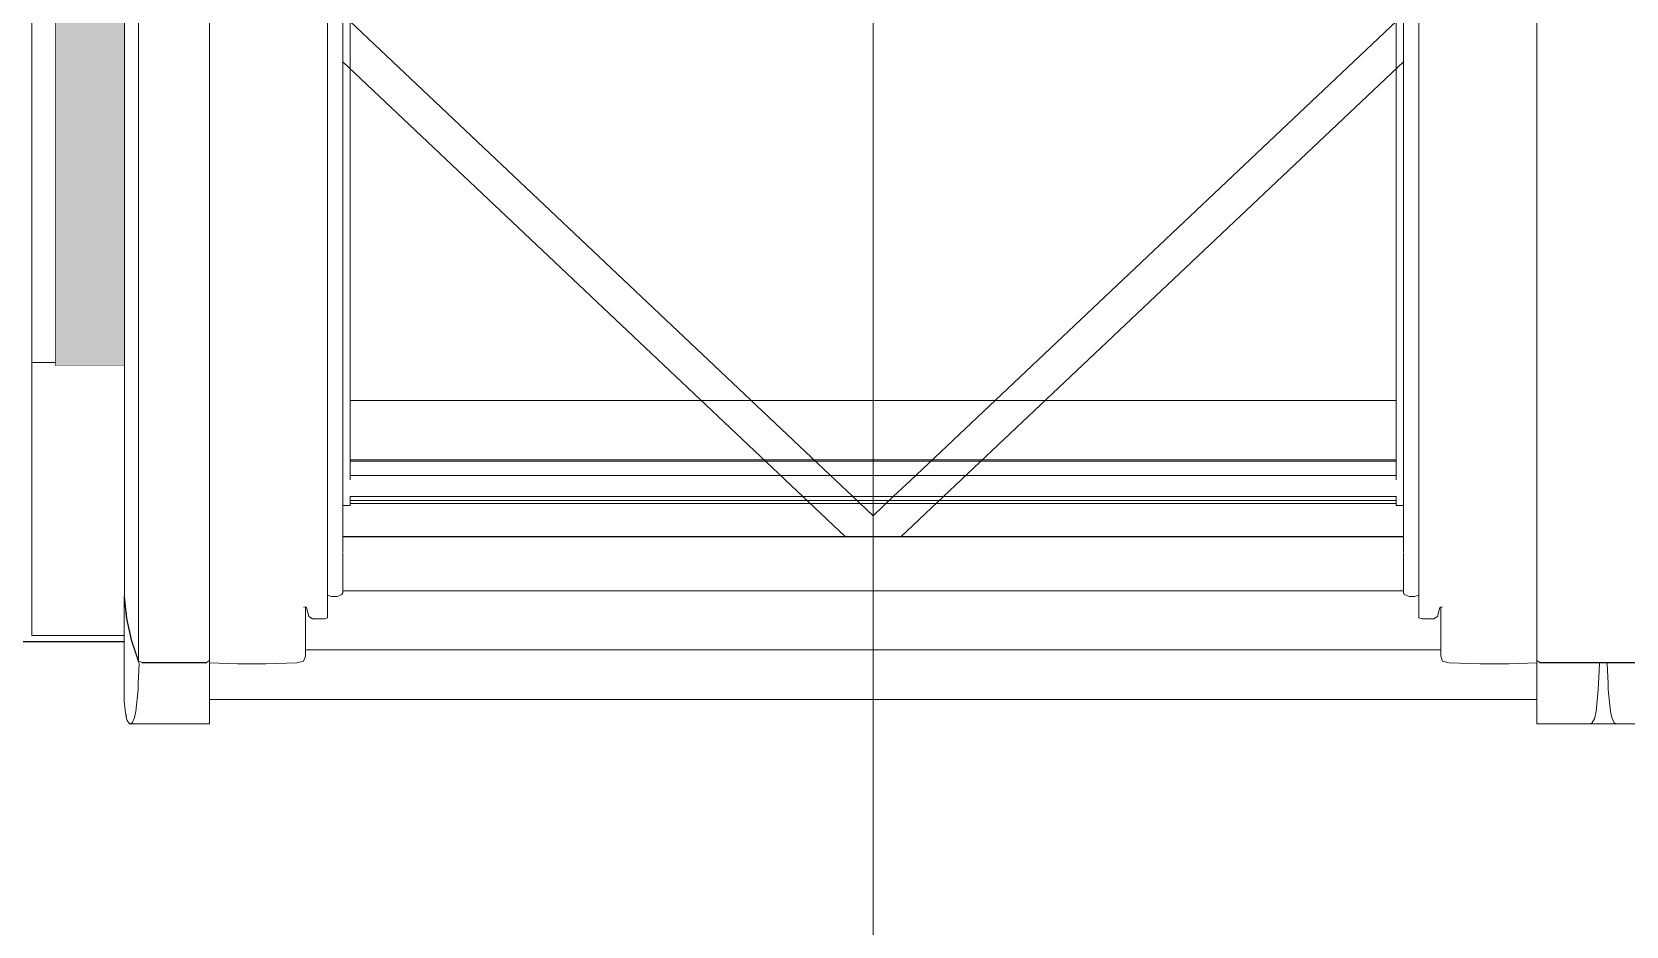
# Model space of a CAD drawing. Header units: metres. Extents: x -208 to 1512, y -277 to 123.
# Drawn here: x 13.745 to 14.651, y -15.162 to -14.654 of the extents above; entities that cross this region are included whole.
import ezdxf

# ---------------------------------------------------------------- set-up
doc = ezdxf.new("R2010")
doc.units = ezdxf.units.M
doc.header["$MEASUREMENT"] = 0
doc.linetypes.add('Baufluchtlinie', pattern=[2.6, 1.6, -1])
doc.linetypes.add('Wipeout_Contour', pattern=[1, 0, -1])
doc.layers.add('325 Dachfenster', color=7, linetype='Continuous')
doc.layers.add('Neubau_840 Baulinien', color=7, linetype='Continuous')

# ---------------------------------------------------------------- blocks, each defined once
blk = doc.blocks.new('DF Marker 27[478]_4', base_point=(14.22315, -14.94126))
at = {"layer": '325 Dachfenster', "color": 7, "linetype": 'Continuous', "lineweight": 13}
blk.add_line((14.22315, -18.69751), (14.22315, -13.04971), dxfattribs=at)
blk = doc.blocks.new('VELUX SlopeRoofBundle[20]_4')
at = {"color": 254, "linetype": 'Wipeout_Contour', "lineweight": 0, "ltscale": 80.21377}
blk.add_wipeout([(13.745, -14.32091), (13.745, -14.84205), (13.75815, -14.84205), (13.75815, -14.32091)], dxfattribs=at).dxf.layer = '325 Dachfenster'
at = {"color": 254, "linetype": 'Wipeout_Contour', "lineweight": 0, "ltscale": 100.04271}
blk.add_wipeout([(13.79765, -14.97514), (13.79895, -14.98739), (13.79895, -14.4161), (13.79875, -14.4152), (13.79765, -14.40484)], dxfattribs=at).dxf.layer = '325 Dachfenster'
at = {"color": 254, "linetype": 'Wipeout_Contour', "lineweight": 0, "ltscale": 83.046982}
blk.add_wipeout([(14.60205, -14.44058), (14.60205, -15.01247), (14.63745, -15.01247), (14.63745, -14.44058)], dxfattribs=at).dxf.layer = '325 Dachfenster'
at = {"color": 254, "linetype": 'Wipeout_Contour', "lineweight": 0, "ltscale": 81.076021}
blk.add_wipeout([(13.91535, -14.46976), (13.91535, -14.97491), (13.91845, -14.97484), (13.91845, -14.46976)], dxfattribs=at).dxf.layer = '325 Dachfenster'
at = {"color": 254, "linetype": 'Wipeout_Contour', "lineweight": 0, "ltscale": 168.644077}
blk.add_wipeout([(14.52455, -14.46976), (14.52455, -14.94961), (14.52465, -14.94988), (14.52465, -14.97173), (14.52455, -14.97173), (14.52455, -14.97286), (14.52505, -14.97371), (14.52505, -14.46976)], dxfattribs=at).dxf.layer = '325 Dachfenster'
at = {"color": 254, "linetype": 'Wipeout_Contour', "lineweight": 0, "ltscale": 83.092788}
blk.add_wipeout([(14.54885, -14.65254), (14.54685, -14.64738), (14.54685, -14.9811), (14.54885, -14.98626)], dxfattribs=at).dxf.layer = '325 Dachfenster'
at = {"color": 254, "linetype": 'Wipeout_Contour', "lineweight": 0, "ltscale": 81.274732}
blk.add_wipeout([(13.87805, -14.65417), (13.87805, -14.98789), (13.89565, -14.98732), (13.89565, -14.6536)], dxfattribs=at).dxf.layer = '325 Dachfenster'
at = {"color": 254, "linetype": 'Wipeout_Contour', "lineweight": 0, "ltscale": 82.830905}
blk.add_wipeout([(13.84595, -15.03311), (13.84595, -15.03339), (14.60035, -15.03339), (14.60035, -15.03311)], dxfattribs=at).dxf.layer = '325 Dachfenster'
at = {"color": 254, "linetype": 'Wipeout_Contour', "lineweight": 0, "ltscale": 83.941914}
blk.add_wipeout([(14.63411, -15.04027), (14.60035, -15.04027), (14.60035, -15.04449), (14.63315, -15.04449)], dxfattribs=at).dxf.layer = '325 Dachfenster'
at = {"color": 254, "linetype": 'Wipeout_Contour', "lineweight": 0, "ltscale": 100.040161}
blk.add_wipeout([(13.79895, -14.4161), (13.79895, -14.98739), (13.80165, -14.99956), (13.80165, -14.42797), (13.80145, -14.42737)], dxfattribs=at).dxf.layer = '325 Dachfenster'
at = {"color": 254, "linetype": 'Wipeout_Contour', "lineweight": 0, "ltscale": 82.991448}
blk.add_wipeout([(14.60035, -14.44058), (14.60035, -15.01121), (14.60205, -15.01247), (14.60205, -14.44058)], dxfattribs=at).dxf.layer = '325 Dachfenster'
at = {"color": 254, "linetype": 'Wipeout_Contour', "lineweight": 0, "ltscale": 83.148773}
blk.add_wipeout([(14.63745, -14.44058), (14.63745, -15.01247), (14.67425, -15.01247), (14.67425, -14.44058)], dxfattribs=at).dxf.layer = '325 Dachfenster'
at = {"color": 254, "linetype": 'Wipeout_Contour', "lineweight": 0, "ltscale": 81.081649}
blk.add_wipeout([(13.91845, -14.46976), (13.91845, -14.97484), (13.92125, -14.97371), (13.92125, -14.46976)], dxfattribs=at).dxf.layer = '325 Dachfenster'
at = {"color": 254, "linetype": 'Wipeout_Contour', "lineweight": 0, "ltscale": 82.766869}
blk.add_wipeout([(14.52505, -14.46976), (14.52505, -14.97371), (14.52785, -14.97484), (14.52785, -14.46976)], dxfattribs=at).dxf.layer = '325 Dachfenster'
at = {"color": 254, "linetype": 'Wipeout_Contour', "lineweight": 0, "ltscale": 81.293983}
blk.add_wipeout([(13.89745, -14.65254), (13.89745, -14.98626), (13.89945, -14.9811), (13.89945, -14.64738)], dxfattribs=at).dxf.layer = '325 Dachfenster'
at = {"color": 254, "linetype": 'Wipeout_Contour', "lineweight": 0, "ltscale": 83.088064}
blk.add_wipeout([(14.54185, -14.65389), (14.54185, -14.98757), (14.54395, -14.9863), (14.54395, -14.65261)], dxfattribs=at).dxf.layer = '325 Dachfenster'
at = {"color": 254, "linetype": 'Wipeout_Contour', "lineweight": 0, "ltscale": 82.824025}
blk.add_wipeout([(13.84595, -15.02858), (13.84595, -15.03311), (14.60035, -15.03311), (14.60035, -15.02858)], dxfattribs=at).dxf.layer = '325 Dachfenster'
at = {"color": 254, "linetype": 'Wipeout_Contour', "lineweight": 0, "ltscale": 104.365592}
blk.add_wipeout([(14.60035, -15.04683), (14.60035, -15.04719), (14.63045, -15.04719), (14.63145, -15.04689), (14.63174, -15.04683)], dxfattribs=at).dxf.layer = '325 Dachfenster'
at = {"color": 254, "linetype": 'Wipeout_Contour', "lineweight": 0, "ltscale": 100.079381}
blk.add_wipeout([(13.80165, -14.42797), (13.80165, -14.99956), (13.80565, -15.01151), (13.80565, -14.43984), (13.80545, -14.43932)], dxfattribs=at).dxf.layer = '325 Dachfenster'
at = {"color": 254, "linetype": 'Wipeout_Contour', "lineweight": 0, "ltscale": 81.066756}
blk.add_wipeout([(13.91295, -14.97409), (13.91535, -14.97491), (13.91535, -14.46976), (13.91295, -14.46976)], dxfattribs=at).dxf.layer = '325 Dachfenster'
at = {"color": 254, "linetype": 'Wipeout_Contour', "lineweight": 0, "ltscale": 163.166529}
blk.add_wipeout([(13.92125, -14.46976), (13.92125, -14.97371), (13.92175, -14.97286), (13.92175, -14.97173), (13.92165, -14.97173), (13.92165, -14.94988), (13.92175, -14.94961), (13.92175, -14.46976)], dxfattribs=at).dxf.layer = '325 Dachfenster'
at = {"color": 254, "linetype": 'Wipeout_Contour', "lineweight": 0, "ltscale": 82.777533}
blk.add_wipeout([(14.52785, -14.46976), (14.52785, -14.97484), (14.53095, -14.97491), (14.53095, -14.46976)], dxfattribs=at).dxf.layer = '325 Dachfenster'
at = {"color": 254, "linetype": 'Wipeout_Contour', "lineweight": 0, "ltscale": 83.083085}
blk.add_wipeout([(14.54525, -14.64745), (14.54395, -14.65261), (14.54395, -14.9863), (14.54525, -14.98114)], dxfattribs=at).dxf.layer = '325 Dachfenster'
at = {"color": 254, "linetype": 'Wipeout_Contour', "lineweight": 0, "ltscale": 81.298423}
blk.add_wipeout([(13.89565, -14.6536), (13.89565, -14.98732), (13.89745, -14.98626), (13.89745, -14.65254)], dxfattribs=at).dxf.layer = '325 Dachfenster'
at = {"color": 254, "linetype": 'Wipeout_Contour', "lineweight": 0, "ltscale": 82.809186}
blk.add_wipeout([(14.60035, -15.02462), (13.84595, -15.02462), (13.84595, -15.02689), (14.60035, -15.02689)], dxfattribs=at).dxf.layer = '325 Dachfenster'
at = {"color": 254, "linetype": 'Wipeout_Contour', "lineweight": 0, "ltscale": 120.506495}
blk.add_wipeout([(13.80565, -14.43984), (13.80565, -15.01151), (13.80745, -15.01247), (13.80745, -14.44058), (13.80598, -14.44058), (13.8059, -14.4405)], dxfattribs=at).dxf.layer = '325 Dachfenster'
at = {"color": 254, "linetype": 'Wipeout_Contour', "lineweight": 0, "ltscale": 82.783595}
blk.add_wipeout([(14.53095, -14.46976), (14.53095, -14.97491), (14.53335, -14.97409), (14.53335, -14.46976)], dxfattribs=at).dxf.layer = '325 Dachfenster'
at = {"color": 254, "linetype": 'Wipeout_Contour', "lineweight": 0, "ltscale": 81.342177}
blk.add_wipeout([(13.91105, -14.98757), (13.91295, -14.98708), (13.91295, -14.65339), (13.91105, -14.65389)], dxfattribs=at).dxf.layer = '325 Dachfenster'
at = {"color": 254, "linetype": 'Wipeout_Contour', "lineweight": 0, "ltscale": 62.002702}
blk.add_wipeout([(13.92175, -14.67124), (13.92175, -14.9409), (14.20727, -14.9409)], dxfattribs=at).dxf.layer = '325 Dachfenster'
at = {"color": 254, "linetype": 'Wipeout_Contour', "lineweight": 0, "ltscale": 161.9582}
blk.add_wipeout([(13.745, -14.84205), (13.745, -14.99705), (13.79745, -14.99705), (13.79745, -14.97514), (13.79765, -14.975), (13.79765, -14.84386), (13.75815, -14.84386), (13.75815, -14.84205)], dxfattribs=at).dxf.layer = '325 Dachfenster'
at = {"color": 254, "linetype": 'Wipeout_Contour', "lineweight": 0, "ltscale": 82.645828}
blk.add_wipeout([(13.92165, -14.97173), (14.52465, -14.97173), (14.52465, -14.97152), (13.92165, -14.97152)], dxfattribs=at).dxf.layer = '325 Dachfenster'
at = {"color": 254, "linetype": 'Wipeout_Contour', "lineweight": 0, "ltscale": 82.814922}
blk.add_wipeout([(13.84595, -15.02689), (13.84595, -15.02858), (14.60035, -15.02858), (14.60035, -15.02689)], dxfattribs=at).dxf.layer = '325 Dachfenster'
at = {"layer": '325 Dachfenster', "linetype": 'Continuous', "lineweight": 0, "flags": 128}
for points in [[(13.745, -14.32091), (13.745, -14.84205)], [(13.745, -14.84205), (13.75815, -14.84205)], [(13.745, -14.84205), (13.745, -14.99705)]]:
    blk.add_lwpolyline(points, dxfattribs=at)
at = {"color": 254, "linetype": 'Wipeout_Contour', "lineweight": 0, "ltscale": 80.842062}
blk.add_wipeout([(13.80745, -14.44058), (13.80745, -15.01247), (13.84425, -15.01247), (13.84425, -14.44058)], dxfattribs=at).dxf.layer = '325 Dachfenster'
at = {"color": 254, "linetype": 'Wipeout_Contour', "lineweight": 0, "ltscale": 163.29552}
blk.add_wipeout([(13.92175, -14.6465), (13.92175, -14.67124), (14.20727, -14.9409), (14.23902, -14.9409), (14.52455, -14.67124), (14.52455, -14.6465), (14.33741, -14.46976), (14.10889, -14.46976)], dxfattribs=at).dxf.layer = '325 Dachfenster'
at = {"color": 254, "linetype": 'Wipeout_Contour', "lineweight": 0, "ltscale": 81.331693}
blk.add_wipeout([(13.90445, -14.98757), (13.91105, -14.98757), (13.91105, -14.65389), (13.90445, -14.65389)], dxfattribs=at).dxf.layer = '325 Dachfenster'
at = {"color": 254, "linetype": 'Wipeout_Contour', "lineweight": 0, "ltscale": 83.07799}
blk.add_wipeout([(14.53525, -14.65389), (14.53525, -14.98757), (14.54185, -14.98757), (14.54185, -14.65389)], dxfattribs=at).dxf.layer = '325 Dachfenster'
at = {"color": 254, "linetype": 'Wipeout_Contour', "lineweight": 0, "ltscale": 82.630402}
blk.add_wipeout([(13.92165, -14.97152), (14.52465, -14.97152), (14.52465, -14.96091), (13.92165, -14.96091)], dxfattribs=at).dxf.layer = '325 Dachfenster'
at = {"color": 254, "linetype": 'Wipeout_Contour', "lineweight": 0, "ltscale": 102.297392}
blk.add_wipeout([(13.79745, -14.97514), (13.79745, -15.03456), (13.79821, -15.04105), (13.79875, -15.04422), (13.79875, -14.98739)], dxfattribs=at).dxf.layer = '325 Dachfenster'
at = {"layer": '325 Dachfenster', "linetype": 'Continuous', "lineweight": 0, "flags": 128}
for points in [[(13.92585, -14.90873), (13.92585, -14.46976)], [(14.22315, -14.92902), (14.21169, -14.9182), (14.20196, -14.90901), (13.92571, -14.64812)], [(13.92175, -14.92315), (13.92565, -14.92315)], [(13.92565, -14.92315), (13.92585, -14.92294)], [(13.92585, -14.92294), (13.92585, -14.9182)]]:
    blk.add_lwpolyline(points, dxfattribs=at)
at = {"color": 254, "linetype": 'Wipeout_Contour', "lineweight": 0, "ltscale": 80.891298}
blk.add_wipeout([(13.84425, -14.44058), (13.84425, -15.01247), (13.84595, -15.01121), (13.84595, -14.44058)], dxfattribs=at).dxf.layer = '325 Dachfenster'
at = {"color": 254, "linetype": 'Wipeout_Contour', "lineweight": 0, "ltscale": 81.292898}
blk.add_wipeout([(13.90025, -14.64717), (13.90025, -14.98085), (13.90105, -14.98114), (13.90105, -14.64745)], dxfattribs=at).dxf.layer = '325 Dachfenster'
at = {"color": 254, "linetype": 'Wipeout_Contour', "lineweight": 0, "ltscale": 83.078932}
blk.add_wipeout([(14.54605, -14.64717), (14.54525, -14.64745), (14.54525, -14.98114), (14.54605, -14.98085)], dxfattribs=at).dxf.layer = '325 Dachfenster'
at = {"color": 254, "linetype": 'Wipeout_Contour', "lineweight": 0, "ltscale": 83.065271}
blk.add_wipeout([(14.53525, -14.65389), (14.53335, -14.65339), (14.53335, -14.98708), (14.53525, -14.98757)], dxfattribs=at).dxf.layer = '325 Dachfenster'
at = {"color": 254, "linetype": 'Wipeout_Contour', "lineweight": 0, "ltscale": 62.150549}
blk.add_wipeout([(14.52455, -14.67124), (14.23902, -14.9409), (14.52455, -14.9409)], dxfattribs=at).dxf.layer = '325 Dachfenster'
at = {"color": 254, "linetype": 'Wipeout_Contour', "lineweight": 0, "ltscale": 82.608631}
blk.add_wipeout([(13.92165, -14.9566), (13.92165, -14.96091), (14.52465, -14.96091), (14.52465, -14.9566)], dxfattribs=at).dxf.layer = '325 Dachfenster'
at = {"color": 254, "linetype": 'Wipeout_Contour', "lineweight": 0, "ltscale": 81.128378}
blk.add_wipeout([(13.80545, -15.01151), (13.80545, -15.02455), (13.80595, -15.01304), (13.80587, -15.01262)], dxfattribs=at).dxf.layer = '325 Dachfenster'
at = {"layer": '325 Dachfenster', "linetype": 'Continuous', "lineweight": 0, "flags": 128}
for points in [[(14.52045, -14.90873), (14.52045, -14.46976)], [(14.22315, -14.92902), (14.2346, -14.9182), (14.24434, -14.90901), (14.52058, -14.64812)], [(14.52045, -14.86354), (13.92585, -14.86354)], [(14.52045, -14.89727), (13.92585, -14.89727)], [(14.52045, -14.89805), (13.92585, -14.89805)], [(14.52045, -14.90618), (13.92585, -14.90618)], [(14.52058, -14.9182), (13.92571, -14.9182)], [(14.52045, -14.9204), (13.92585, -14.9204)], [(14.52045, -14.92209), (13.92585, -14.92209)], [(14.52045, -14.92294), (14.52045, -14.9182)], [(14.52065, -14.92315), (14.52045, -14.92294)], [(14.52455, -14.92315), (14.52065, -14.92315)]]:
    blk.add_lwpolyline(points, dxfattribs=at)
at = {"color": 254, "linetype": 'Wipeout_Contour', "lineweight": 0, "ltscale": 123.405755}
blk.add_wipeout([(13.89945, -14.64738), (13.89945, -14.9811), (13.89955, -14.98107), (13.89955, -14.98104), (13.90025, -14.98085), (13.90025, -14.64717)], dxfattribs=at).dxf.layer = '325 Dachfenster'
at = {"color": 254, "linetype": 'Wipeout_Contour', "lineweight": 0, "ltscale": 125.057121}
blk.add_wipeout([(14.54605, -14.98085), (14.54675, -14.98104), (14.54675, -14.98107), (14.54685, -14.9811), (14.54685, -14.64738), (14.54605, -14.64717)], dxfattribs=at).dxf.layer = '325 Dachfenster'
at = {"color": 254, "linetype": 'Wipeout_Contour', "lineweight": 0, "ltscale": 81.184821}
blk.add_wipeout([(13.84595, -14.65366), (13.84595, -14.98738), (13.86185, -14.98789), (13.86185, -14.65417)], dxfattribs=at).dxf.layer = '325 Dachfenster'
at = {"color": 254, "linetype": 'Wipeout_Contour', "lineweight": 0, "ltscale": 82.556896}
blk.add_wipeout([(13.92175, -14.9409), (13.92175, -14.94097), (14.52455, -14.94097), (14.52455, -14.9409)], dxfattribs=at).dxf.layer = '325 Dachfenster'
at = {"color": 254, "linetype": 'Wipeout_Contour', "lineweight": 0, "ltscale": 82.595126}
blk.add_wipeout([(13.92165, -14.95158), (13.92165, -14.9566), (14.52465, -14.9566), (14.52465, -14.95158)], dxfattribs=at).dxf.layer = '325 Dachfenster'
at = {"color": 254, "linetype": 'Wipeout_Contour', "lineweight": 0, "ltscale": 288.025564}
blk.add_wipeout([(13.91295, -14.97409), (13.91295, -14.97866), (14.53335, -14.97866), (14.53335, -14.97409), (14.53095, -14.97491), (14.52785, -14.97484), (14.52505, -14.97371), (14.52455, -14.97286), (14.52455, -14.97173), (13.92175, -14.97173), (13.92175, -14.97286), (13.92125, -14.97371), (13.91845, -14.97484), (13.91535, -14.97491)], dxfattribs=at).dxf.layer = '325 Dachfenster'
at = {"color": 254, "linetype": 'Wipeout_Contour', "lineweight": 0, "ltscale": 123.426221}
blk.add_wipeout([(13.79875, -15.04422), (13.79914, -15.04534), (13.80045, -15.04719), (13.80145, -15.04689), (13.80145, -14.99956), (13.79875, -14.98739)], dxfattribs=at).dxf.layer = '325 Dachfenster'
at = {"color": 254, "linetype": 'Wipeout_Contour', "lineweight": 0, "ltscale": 329.803578}
blk.add_wipeout([(13.84595, -15.01269), (13.84595, -15.02356), (14.60035, -15.02356), (14.60035, -15.01269), (14.58445, -15.0132), (14.56825, -15.0132), (14.55065, -15.01264), (14.54685, -15.01158), (14.54585, -15.00882), (14.54585, -15.00525), (13.90045, -15.00525), (13.90045, -15.00882), (13.89945, -15.01158), (13.89565, -15.01264), (13.87805, -15.0132), (13.86185, -15.0132)], dxfattribs=at).dxf.layer = '325 Dachfenster'
at = {"layer": '325 Dachfenster', "linetype": 'Continuous', "lineweight": 0, "flags": 128}
for points in [[(13.92175, -14.97286), (13.92125, -14.97371)], [(13.92165, -14.97173), (13.92165, -14.97152)], [(14.52465, -14.97173), (13.92165, -14.97173)], [(13.92175, -14.97286), (13.92175, -14.97173)], [(14.52455, -14.97286), (14.52455, -14.97173)], [(14.52455, -14.97286), (14.52505, -14.97371)], [(14.52465, -14.97152), (14.52465, -14.97173)]]:
    blk.add_lwpolyline(points, dxfattribs=at)
at = {"color": 254, "linetype": 'Wipeout_Contour', "lineweight": 0, "ltscale": 81.303783}
blk.add_wipeout([(13.90105, -14.98114), (13.90235, -14.9863), (13.90235, -14.65261), (13.90105, -14.64745)], dxfattribs=at).dxf.layer = '325 Dachfenster'
at = {"color": 254, "linetype": 'Wipeout_Contour', "lineweight": 0, "ltscale": 81.229415}
blk.add_wipeout([(13.86185, -14.65417), (13.86185, -14.98789), (13.87805, -14.98789), (13.87805, -14.65417)], dxfattribs=at).dxf.layer = '325 Dachfenster'
at = {"color": 254, "linetype": 'Wipeout_Contour', "lineweight": 0, "ltscale": 83.136851}
blk.add_wipeout([(14.55065, -14.6536), (14.55065, -14.98732), (14.56825, -14.98789), (14.56825, -14.65417)], dxfattribs=at).dxf.layer = '325 Dachfenster'
at = {"color": 254, "linetype": 'Wipeout_Contour', "lineweight": 0, "ltscale": 165.072666}
blk.add_wipeout([(13.92165, -14.95073), (14.52465, -14.95073), (14.52465, -14.94988), (14.52455, -14.94961), (14.52455, -14.94882), (13.92175, -14.94882), (13.92175, -14.94961), (13.92165, -14.94988)], dxfattribs=at).dxf.layer = '325 Dachfenster'
at = {"color": 254, "linetype": 'Wipeout_Contour', "lineweight": 0, "ltscale": 164.063144}
blk.add_wipeout([(13.80145, -14.99956), (13.80145, -15.04689), (13.80174, -15.04683), (13.80315, -15.04449), (13.80411, -15.04027), (13.80532, -15.02775), (13.80545, -15.02455), (13.80545, -15.01151)], dxfattribs=at).dxf.layer = '325 Dachfenster'
at = {"color": 254, "linetype": 'Wipeout_Contour', "lineweight": 0, "ltscale": 82.804333}
blk.add_wipeout([(13.84595, -15.02356), (13.84595, -15.02462), (14.60035, -15.02462), (14.60035, -15.02356)], dxfattribs=at).dxf.layer = '325 Dachfenster'
at = {"color": 254, "linetype": 'Wipeout_Contour', "lineweight": 0, "ltscale": 81.317806}
blk.add_wipeout([(13.90235, -14.65261), (13.90235, -14.9863), (13.90445, -14.98757), (13.90445, -14.65389)], dxfattribs=at).dxf.layer = '325 Dachfenster'
at = {"color": 254, "linetype": 'Wipeout_Contour', "lineweight": 0, "ltscale": 83.106973}
blk.add_wipeout([(14.55065, -14.6536), (14.54885, -14.65254), (14.54885, -14.98626), (14.55065, -14.98732)], dxfattribs=at).dxf.layer = '325 Dachfenster'
at = {"color": 254, "linetype": 'Wipeout_Contour', "lineweight": 0, "ltscale": 83.184993}
blk.add_wipeout([(14.56825, -14.65417), (14.56825, -14.98789), (14.58445, -14.98789), (14.58445, -14.65417)], dxfattribs=at).dxf.layer = '325 Dachfenster'
at = {"color": 254, "linetype": 'Wipeout_Contour', "lineweight": 0, "ltscale": 82.575768}
blk.add_wipeout([(13.92175, -14.94712), (13.92175, -14.94776), (14.52455, -14.94776), (14.52455, -14.94712)], dxfattribs=at).dxf.layer = '325 Dachfenster'
at = {"color": 254, "linetype": 'Wipeout_Contour', "lineweight": 0, "ltscale": 81.746166}
blk.add_wipeout([(13.87805, -14.98789), (13.86185, -14.98789), (13.86185, -15.0132), (13.87805, -15.0132)], dxfattribs=at).dxf.layer = '325 Dachfenster'
at = {"color": 254, "linetype": 'Wipeout_Contour', "lineweight": 0, "ltscale": 83.923751}
blk.add_wipeout([(14.60035, -15.04027), (14.63411, -15.04027), (14.63532, -15.02775), (14.60035, -15.02775)], dxfattribs=at).dxf.layer = '325 Dachfenster'
at = {"color": 254, "linetype": 'Wipeout_Contour', "lineweight": 0, "ltscale": 102.238974}
blk.add_wipeout([(13.80045, -15.04719), (13.84595, -15.04719), (13.84595, -15.04683), (13.80174, -15.04683), (13.80145, -15.04689)], dxfattribs=at).dxf.layer = '325 Dachfenster'
at = {"color": 254, "linetype": 'Wipeout_Contour', "lineweight": 0, "ltscale": 83.229192}
blk.add_wipeout([(14.58445, -14.98789), (14.60035, -14.98738), (14.60035, -14.65366), (14.58445, -14.65417)], dxfattribs=at).dxf.layer = '325 Dachfenster'
at = {"color": 254, "linetype": 'Wipeout_Contour', "lineweight": 0, "ltscale": 82.578226}
blk.add_wipeout([(13.92175, -14.94776), (13.92175, -14.94882), (14.52455, -14.94882), (14.52455, -14.94776)], dxfattribs=at).dxf.layer = '325 Dachfenster'
at = {"color": 254, "linetype": 'Wipeout_Contour', "lineweight": 0, "ltscale": 81.701883}
blk.add_wipeout([(13.84595, -14.98738), (13.84595, -15.01269), (13.86185, -15.0132), (13.86185, -14.98789)], dxfattribs=at).dxf.layer = '325 Dachfenster'
at = {"color": 254, "linetype": 'Wipeout_Contour', "lineweight": 0, "ltscale": 81.644828}
blk.add_wipeout([(13.89745, -14.98626), (13.89945, -15.01158), (13.90045, -15.00882), (13.89945, -14.98117)], dxfattribs=at).dxf.layer = '325 Dachfenster'
at = {"color": 254, "linetype": 'Wipeout_Contour', "lineweight": 0, "ltscale": 144.113331}
blk.add_wipeout([(14.54585, -14.98092), (14.54585, -15.00882), (14.54685, -14.98117), (14.54682, -14.98109), (14.54675, -14.98107), (14.54675, -14.98104), (14.54605, -14.98085)], dxfattribs=at).dxf.layer = '325 Dachfenster'
at = {"color": 254, "linetype": 'Wipeout_Contour', "lineweight": 0, "ltscale": 81.732615}
blk.add_wipeout([(13.80315, -15.04449), (13.80174, -15.04683), (13.84595, -15.04683), (13.84595, -15.04449)], dxfattribs=at).dxf.layer = '325 Dachfenster'
at = {"color": 254, "linetype": 'Wipeout_Contour', "lineweight": 0, "ltscale": 83.959274}
blk.add_wipeout([(14.60035, -15.04449), (14.60035, -15.04683), (14.63174, -15.04683), (14.63315, -15.04449)], dxfattribs=at).dxf.layer = '325 Dachfenster'
at = {"color": 254, "linetype": 'Wipeout_Contour', "lineweight": 0, "ltscale": 82.56502}
blk.add_wipeout([(13.92175, -14.94097), (13.92175, -14.94642), (14.52455, -14.94642), (14.52455, -14.94097)], dxfattribs=at).dxf.layer = '325 Dachfenster'
at = {"color": 254, "linetype": 'Wipeout_Contour', "lineweight": 0, "ltscale": 81.79024}
blk.add_wipeout([(13.87805, -14.98789), (13.87805, -15.0132), (13.89565, -15.01264), (13.89565, -14.98732)], dxfattribs=at).dxf.layer = '325 Dachfenster'
at = {"color": 254, "linetype": 'Wipeout_Contour', "lineweight": 0, "ltscale": 83.867516}
blk.add_wipeout([(14.54585, -15.00882), (14.54685, -15.01158), (14.54885, -14.98626), (14.54685, -14.98117)], dxfattribs=at).dxf.layer = '325 Dachfenster'
at = {"color": 254, "linetype": 'Wipeout_Contour', "lineweight": 0, "ltscale": 83.68959}
blk.add_wipeout([(14.58445, -14.98789), (14.56825, -14.98789), (14.56825, -15.0132), (14.58445, -15.0132)], dxfattribs=at).dxf.layer = '325 Dachfenster'
at = {"color": 254, "linetype": 'Wipeout_Contour', "lineweight": 0, "ltscale": 81.731122}
blk.add_wipeout([(13.80411, -15.04027), (13.80315, -15.04449), (13.84595, -15.04449), (13.84595, -15.04027)], dxfattribs=at).dxf.layer = '325 Dachfenster'
at = {"color": 254, "linetype": 'Wipeout_Contour', "lineweight": 0, "ltscale": 105.105897}
blk.add_wipeout([(14.63045, -15.04719), (14.67595, -15.04719), (14.67595, -15.04683), (14.63174, -15.04683), (14.63145, -15.04689)], dxfattribs=at).dxf.layer = '325 Dachfenster'
at = {"layer": '325 Dachfenster', "linetype": 'Continuous', "lineweight": 0, "flags": 128}
for points in [[(14.20727, -14.9409), (13.92175, -14.67124)], [(14.23902, -14.9409), (14.52455, -14.67124)], [(14.52455, -14.9409), (13.92175, -14.9409)], [(14.52455, -14.94097), (13.92175, -14.94097)], [(13.80045, -15.04719), (13.84595, -15.04719)]]:
    blk.add_lwpolyline(points, dxfattribs=at)
at = {"color": 254, "linetype": 'Wipeout_Contour', "lineweight": 0, "ltscale": 82.573814}
blk.add_wipeout([(13.92175, -14.94712), (14.52455, -14.94712), (14.52455, -14.94642), (13.92175, -14.94642)], dxfattribs=at).dxf.layer = '325 Dachfenster'
at = {"color": 254, "linetype": 'Wipeout_Contour', "lineweight": 0, "ltscale": 62.052169}
blk.add_wipeout([(13.89565, -14.98732), (13.89565, -15.01264), (13.89945, -15.01158)], dxfattribs=at).dxf.layer = '325 Dachfenster'
at = {"color": 254, "linetype": 'Wipeout_Contour', "lineweight": 0, "ltscale": 83.641747}
blk.add_wipeout([(14.55065, -14.98732), (14.55065, -15.01264), (14.56825, -15.0132), (14.56825, -14.98789)], dxfattribs=at).dxf.layer = '325 Dachfenster'
at = {"color": 254, "linetype": 'Wipeout_Contour', "lineweight": 0, "ltscale": 83.732651}
blk.add_wipeout([(14.60035, -14.98738), (14.58445, -14.98789), (14.58445, -15.0132), (14.60035, -15.01269)], dxfattribs=at).dxf.layer = '325 Dachfenster'
at = {"color": 254, "linetype": 'Wipeout_Contour', "lineweight": 0, "ltscale": 81.703624}
blk.add_wipeout([(13.80532, -15.02775), (13.80411, -15.04027), (13.84595, -15.04027), (13.84595, -15.02775)], dxfattribs=at).dxf.layer = '325 Dachfenster'
at = {"color": 254, "linetype": 'Wipeout_Contour', "lineweight": 0, "ltscale": 84.01313}
blk.add_wipeout([(14.63315, -15.04449), (14.63174, -15.04683), (14.67595, -15.04683), (14.67595, -15.04449)], dxfattribs=at).dxf.layer = '325 Dachfenster'
at = {"layer": '325 Dachfenster', "linetype": 'Continuous', "lineweight": 0, "flags": 128}
blk.add_lwpolyline([(13.84595, -15.03339), (14.60035, -15.03339)], dxfattribs=at)
at = {"color": 254, "linetype": 'Wipeout_Contour', "lineweight": 0, "ltscale": 82.586524}
blk.add_wipeout([(13.92165, -14.95158), (14.52465, -14.95158), (14.52465, -14.95073), (13.92165, -14.95073)], dxfattribs=at).dxf.layer = '325 Dachfenster'
at = {"color": 254, "linetype": 'Wipeout_Contour', "lineweight": 0, "ltscale": 61.043034}
blk.add_wipeout([(13.89565, -14.98732), (13.89945, -15.01158), (13.89745, -14.98626)], dxfattribs=at).dxf.layer = '325 Dachfenster'
at = {"color": 254, "linetype": 'Wipeout_Contour', "lineweight": 0, "ltscale": 62.692327}
blk.add_wipeout([(14.55065, -14.98732), (14.54685, -15.01158), (14.55065, -15.01264)], dxfattribs=at).dxf.layer = '325 Dachfenster'
at = {"color": 254, "linetype": 'Wipeout_Contour', "lineweight": 0, "ltscale": 102.62347}
blk.add_wipeout([(13.80545, -15.02455), (13.80532, -15.02775), (13.84595, -15.02775), (13.84595, -15.01304), (13.80595, -15.01304)], dxfattribs=at).dxf.layer = '325 Dachfenster'
at = {"color": 254, "linetype": 'Wipeout_Contour', "lineweight": 0, "ltscale": 104.719965}
blk.add_wipeout([(14.60035, -15.01304), (14.60035, -15.02775), (14.63532, -15.02775), (14.63545, -15.02455), (14.63595, -15.01304)], dxfattribs=at).dxf.layer = '325 Dachfenster'
at = {"color": 254, "linetype": 'Wipeout_Contour', "lineweight": 0, "ltscale": 84.012134}
blk.add_wipeout([(14.63411, -15.04027), (14.63315, -15.04449), (14.67595, -15.04449), (14.67595, -15.04027)], dxfattribs=at).dxf.layer = '325 Dachfenster'
at = {"layer": '325 Dachfenster', "linetype": 'Continuous', "lineweight": 0, "flags": 128}
for points in [[(13.92175, -14.94961), (13.92175, -14.46976)], [(14.52455, -14.94961), (14.52455, -14.46976)], [(13.92165, -14.97152), (13.92165, -14.96091), (13.92165, -14.9566), (13.92165, -14.95158), (13.92165, -14.95073), (13.92165, -14.94988)], [(14.52465, -14.94988), (14.52465, -14.95073), (14.52465, -14.95158), (14.52465, -14.9566), (14.52465, -14.96091), (14.52465, -14.97152)], [(14.67595, -15.04719), (14.63045, -15.04719), (14.60035, -15.04719)]]:
    blk.add_lwpolyline(points, dxfattribs=at)
at = {"color": 254, "linetype": 'Wipeout_Contour', "lineweight": 0, "ltscale": 288.994252}
blk.add_wipeout([(13.79745, -14.97514), (13.79875, -14.98739), (13.80145, -14.99956), (13.80545, -15.01151), (13.80587, -15.01262), (13.84595, -15.01262), (13.84595, -15.01121), (13.84425, -15.01247), (13.80745, -15.01247), (13.80565, -15.01151), (13.80165, -14.99956), (13.79895, -14.98739), (13.79765, -14.97514), (13.79765, -14.975)], dxfattribs=at).dxf.layer = '325 Dachfenster'
at = {"color": 254, "linetype": 'Wipeout_Contour', "lineweight": 0, "ltscale": 141.644319}
blk.add_wipeout([(13.89947, -14.98109), (13.89945, -14.98117), (13.90045, -15.00882), (13.90045, -14.98092), (13.90025, -14.98085), (13.89955, -14.98104), (13.89955, -14.98107)], dxfattribs=at).dxf.layer = '325 Dachfenster'
at = {"color": 254, "linetype": 'Wipeout_Contour', "lineweight": 0, "ltscale": 62.334807}
blk.add_wipeout([(14.54685, -15.01158), (14.55065, -14.98732), (14.54885, -14.98626)], dxfattribs=at).dxf.layer = '325 Dachfenster'
at = {"color": 254, "linetype": 'Wipeout_Contour', "lineweight": 0, "ltscale": 106.030821}
blk.add_wipeout([(14.60035, -15.01262), (14.63587, -15.01262), (14.63581, -15.01247), (14.60205, -15.01247), (14.60035, -15.01121)], dxfattribs=at).dxf.layer = '325 Dachfenster'
at = {"color": 254, "linetype": 'Wipeout_Contour', "lineweight": 0, "ltscale": 83.98522}
blk.add_wipeout([(14.63532, -15.02775), (14.63411, -15.04027), (14.67595, -15.04027), (14.67595, -15.02775)], dxfattribs=at).dxf.layer = '325 Dachfenster'
at = {"layer": '325 Dachfenster', "linetype": 'Continuous', "lineweight": 0, "flags": 128}
for points in [[(13.79765, -14.97514), (13.79765, -14.40484)], [(13.79745, -14.97514), (13.79765, -14.975)], [(13.79745, -15.03456), (13.79745, -14.97514)], [(13.79745, -14.99705), (13.745, -14.99705)]]:
    blk.add_lwpolyline(points, dxfattribs=at)
at = {"color": 254, "linetype": 'Wipeout_Contour', "lineweight": 0, "ltscale": 80.364311}
blk.add_wipeout([(13.89745, -14.98626), (13.89945, -14.98117), (13.89947, -14.98109), (13.89945, -14.9811)], dxfattribs=at).dxf.layer = '325 Dachfenster'
at = {"color": 254, "linetype": 'Wipeout_Contour', "lineweight": 0, "ltscale": 82.727783}
blk.add_wipeout([(13.90045, -15.00518), (14.54585, -15.00518), (14.54585, -14.99323), (13.90045, -14.99323)], dxfattribs=at).dxf.layer = '325 Dachfenster'
at = {"color": 254, "linetype": 'Wipeout_Contour', "lineweight": 0, "ltscale": 81.661444}
blk.add_wipeout([(13.80587, -15.01262), (13.80595, -15.01304), (13.84595, -15.01304), (13.84595, -15.01262)], dxfattribs=at).dxf.layer = '325 Dachfenster'
at = {"color": 254, "linetype": 'Wipeout_Contour', "lineweight": 0, "ltscale": 83.842816}
blk.add_wipeout([(14.60035, -15.01304), (14.63595, -15.01304), (14.63587, -15.01262), (14.60035, -15.01262)], dxfattribs=at).dxf.layer = '325 Dachfenster'
at = {"layer": '325 Dachfenster', "linetype": 'Continuous', "lineweight": 0, "flags": 128}
for points in [[(13.80565, -15.01151), (13.80565, -14.43984)], [(13.84595, -15.01121), (13.84595, -14.44058)], [(14.60035, -15.01121), (14.60035, -14.44058)], [(13.80587, -15.01262), (13.80545, -15.01151), (13.80145, -14.99956), (13.79875, -14.98739), (13.79745, -14.97514)], [(13.79765, -14.97514), (13.79895, -14.98739), (13.80165, -14.99956), (13.80565, -15.01151)], [(13.79745, -15.03456), (13.79821, -15.04105), (13.79875, -15.04422), (13.79914, -15.04534), (13.80045, -15.04719), (13.80145, -15.04689), (13.80174, -15.04683), (13.80315, -15.04449), (13.80411, -15.04027), (13.80532, -15.02775), (13.80545, -15.02455), (13.80595, -15.01304)], [(13.80565, -15.01151), (13.80745, -15.01247)], [(13.80587, -15.01262), (13.80595, -15.01304)], [(13.80745, -15.01247), (13.84425, -15.01247)], [(13.84425, -15.01247), (13.84595, -15.01121)], [(13.84595, -15.01121), (13.84595, -15.01262)], [(13.89945, -15.01158), (13.89565, -15.01264), (13.87805, -15.0132), (13.86185, -15.0132), (13.84595, -15.01269)], [(13.84595, -15.01262), (13.84595, -15.01304)], [(13.84595, -15.01304), (13.84595, -15.02775), (13.84595, -15.04027), (13.84595, -15.04449), (13.84595, -15.04683), (13.84595, -15.04719)], [(14.54685, -15.01158), (14.55065, -15.01264), (14.56825, -15.0132), (14.58445, -15.0132), (14.60035, -15.01269)], [(14.60205, -15.01247), (14.60035, -15.01121)], [(14.60035, -15.01121), (14.60035, -15.01262)], [(14.60035, -15.01262), (14.60035, -15.01304)], [(14.60035, -15.01304), (14.60035, -15.02775), (14.60035, -15.04027), (14.60035, -15.04449), (14.60035, -15.04683), (14.60035, -15.04719)]]:
    blk.add_lwpolyline(points, dxfattribs=at)
at = {"color": 254, "linetype": 'Wipeout_Contour', "lineweight": 0, "ltscale": 330.116579}
blk.add_wipeout([(13.90105, -14.98114), (13.90045, -14.98092), (13.90045, -14.99323), (14.54585, -14.99323), (14.54585, -14.98092), (14.54525, -14.98114), (14.54395, -14.9863), (14.54185, -14.98757), (14.53525, -14.98757), (14.53335, -14.98708), (14.53335, -14.97866), (13.91295, -14.97866), (13.91295, -14.98708), (13.91105, -14.98757), (13.90445, -14.98757), (13.90235, -14.9863)], dxfattribs=at).dxf.layer = '325 Dachfenster'
at = {"color": 254, "linetype": 'Wipeout_Contour', "lineweight": 0, "ltscale": 82.744935}
blk.add_wipeout([(13.90045, -15.00518), (13.90045, -15.00525), (14.54585, -15.00525), (14.54585, -15.00518)], dxfattribs=at).dxf.layer = '325 Dachfenster'
at = {"color": 254, "linetype": 'Wipeout_Contour', "lineweight": 0, "ltscale": 105.481663}
blk.add_wipeout([(14.63532, -15.02775), (14.67595, -15.02775), (14.67595, -15.01304), (14.63595, -15.01304), (14.63545, -15.02455)], dxfattribs=at).dxf.layer = '325 Dachfenster'
at = {"layer": '325 Dachfenster', "linetype": 'Continuous', "lineweight": 0}
blk.add_line((14.22315, -18.69751), (14.22315, -13.04971), dxfattribs=at)
at = {"layer": '325 Dachfenster', "linetype": 'Continuous', "lineweight": 0, "flags": 128}
for points in [[(13.91295, -14.98708), (13.91295, -14.65339), (13.91295, -14.46976)], [(14.53335, -14.98708), (14.53335, -14.65339), (14.53335, -14.46976)], [(13.91535, -14.97491), (13.91295, -14.97409)], [(13.91845, -14.97484), (13.91535, -14.97491)], [(13.92125, -14.97371), (13.91845, -14.97484)], [(14.52505, -14.97371), (14.52785, -14.97484)], [(14.52785, -14.97484), (14.53095, -14.97491)], [(14.53095, -14.97491), (14.53335, -14.97409)], [(13.89947, -14.98109), (13.89945, -14.98117)], [(13.89955, -14.98104), (13.90025, -14.98085)], [(13.89955, -14.98107), (13.89955, -14.98104)], [(13.90025, -14.98085), (13.90105, -14.98114)], [(13.90045, -14.98092), (13.90045, -15.00882)], [(13.90105, -14.98114), (13.90235, -14.9863)], [(13.90235, -14.9863), (13.90445, -14.98757)], [(13.90445, -14.98757), (13.91105, -14.98757), (13.91295, -14.98708)], [(14.53335, -14.98708), (14.53525, -14.98757), (14.54185, -14.98757)], [(14.54585, -15.00525), (13.90045, -15.00525)], [(13.90045, -15.00882), (13.89945, -15.01158)], [(14.54585, -15.00882), (14.54685, -15.01158)]]:
    blk.add_lwpolyline(points, dxfattribs=at)
at = {"color": 254, "linetype": 'Wipeout_Contour', "lineweight": 0, "ltscale": 83.550174}
blk.add_wipeout([(14.54685, -14.9811), (14.54682, -14.98109), (14.54685, -14.98117), (14.54885, -14.98626)], dxfattribs=at).dxf.layer = '325 Dachfenster'
at = {"color": 254, "linetype": 'Wipeout_Contour', "lineweight": 0, "ltscale": 105.536084}
blk.add_wipeout([(14.63581, -15.01247), (14.63587, -15.01262), (14.67595, -15.01262), (14.67595, -15.01121), (14.67425, -15.01247)], dxfattribs=at).dxf.layer = '325 Dachfenster'
at = {"layer": '325 Dachfenster', "linetype": 'Continuous', "lineweight": 0, "flags": 128}
for points in [[(14.54185, -14.98757), (14.54395, -14.9863)], [(14.54395, -14.9863), (14.54525, -14.98114)], [(14.54525, -14.98114), (14.54605, -14.98085)], [(14.54585, -14.98092), (14.54585, -15.00882)], [(14.54605, -14.98085), (14.54675, -14.98104)], [(14.54675, -14.98104), (14.54675, -14.98107)], [(14.54682, -14.98109), (14.54685, -14.98117)]]:
    blk.add_lwpolyline(points, dxfattribs=at)
at = {"color": 254, "linetype": 'Wipeout_Contour', "lineweight": 0, "ltscale": 83.945322}
blk.add_wipeout([(14.67595, -15.01262), (14.63587, -15.01262), (14.63595, -15.01304), (14.67595, -15.01304)], dxfattribs=at).dxf.layer = '325 Dachfenster'
at = {"layer": '325 Dachfenster', "linetype": 'Continuous', "lineweight": 0, "flags": 128}
for points in [[(14.67425, -15.01247), (14.63745, -15.01247), (14.60205, -15.01247)], [(14.63045, -15.04719), (14.63145, -15.04689), (14.63174, -15.04683), (14.63315, -15.04449), (14.63411, -15.04027), (14.63532, -15.02775), (14.63545, -15.02455), (14.63595, -15.01304)], [(14.63581, -15.01247), (14.63587, -15.01262)], [(14.63587, -15.01262), (14.63595, -15.01304)], [(14.64034, -15.01304), (14.64042, -15.01262)], [(14.64034, -15.01304), (14.64085, -15.02455), (14.64097, -15.02775), (14.64218, -15.04027), (14.64314, -15.04449), (14.64455, -15.04683), (14.64485, -15.04689), (14.64584, -15.04719)], [(14.64048, -15.01247), (14.64042, -15.01262)]]:
    blk.add_lwpolyline(points, dxfattribs=at)
at = {"layer": '325 Dachfenster', "color": 7, "lineweight": 13}
blk.add_blockref('DF Marker 27[478]_4', (14.22315, -14.94126), dxfattribs=at)
blk = doc.blocks.new('Dachfläche_36_4', base_point=(15.51815, -14.84386))
at = {"layer": '325 Dachfenster', "linetype": 'Continuous', "lineweight": 0, "true_color": 0x000000}
blk.add_hatch(color=18, dxfattribs=at).paths.add_polyline_path([(13.75815, -14.22551), (13.75815, -14.84386), (13.79765, -14.84386), (13.79765, -14.40484), (13.79745, -14.40295), (13.79745, -14.40294), (13.79685, -14.39979), (13.79555, -14.38588), (13.79555, -14.37759), (13.79555, -14.36991), (13.79551, -14.29683), (13.79551, -14.28644), (13.79551, -14.28437), (13.79551, -14.22551)])
at = {"layer": '325 Dachfenster', "color": 7, "linetype": 'Continuous', "lineweight": 13, "true_color": 0xf4f4f4, "flags": 128}
for points in [[(13.75815, -14.84386), (13.75815, -14.22551)], [(13.79765, -14.84386), (13.75815, -14.84386)]]:
    blk.add_lwpolyline(points, dxfattribs=at)
at = {"layer": '325 Dachfenster', "linetype": 'Continuous', "lineweight": 0}
blk.add_blockref('VELUX SlopeRoofBundle[20]_4', (0, 0), dxfattribs=at)

msp = doc.modelspace()

# ---------------------------------------------------------------- linework, layer by layer
at = {"layer": 'Neubau_840 Baulinien', "color": 1, "linetype": 'Baufluchtlinie', "lineweight": 25, "true_color": 0xfb0106}
msp.add_lwpolyline([(-18.95164, -14.89257), (0, -15), (18.98764, -15.00055), (37.97609, -15.01591)], dxfattribs=at)

# ---------------------------------------------------------------- next in the draw order: block references
at = {"layer": '325 Dachfenster', "color": 7, "linetype": 'Continuous', "lineweight": 13, "true_color": 0xf4f4f4}
msp.add_blockref('Dachfläche_36_4', (15.51815, -14.84386), dxfattribs=at)

doc.saveas('drawing.dxf')
